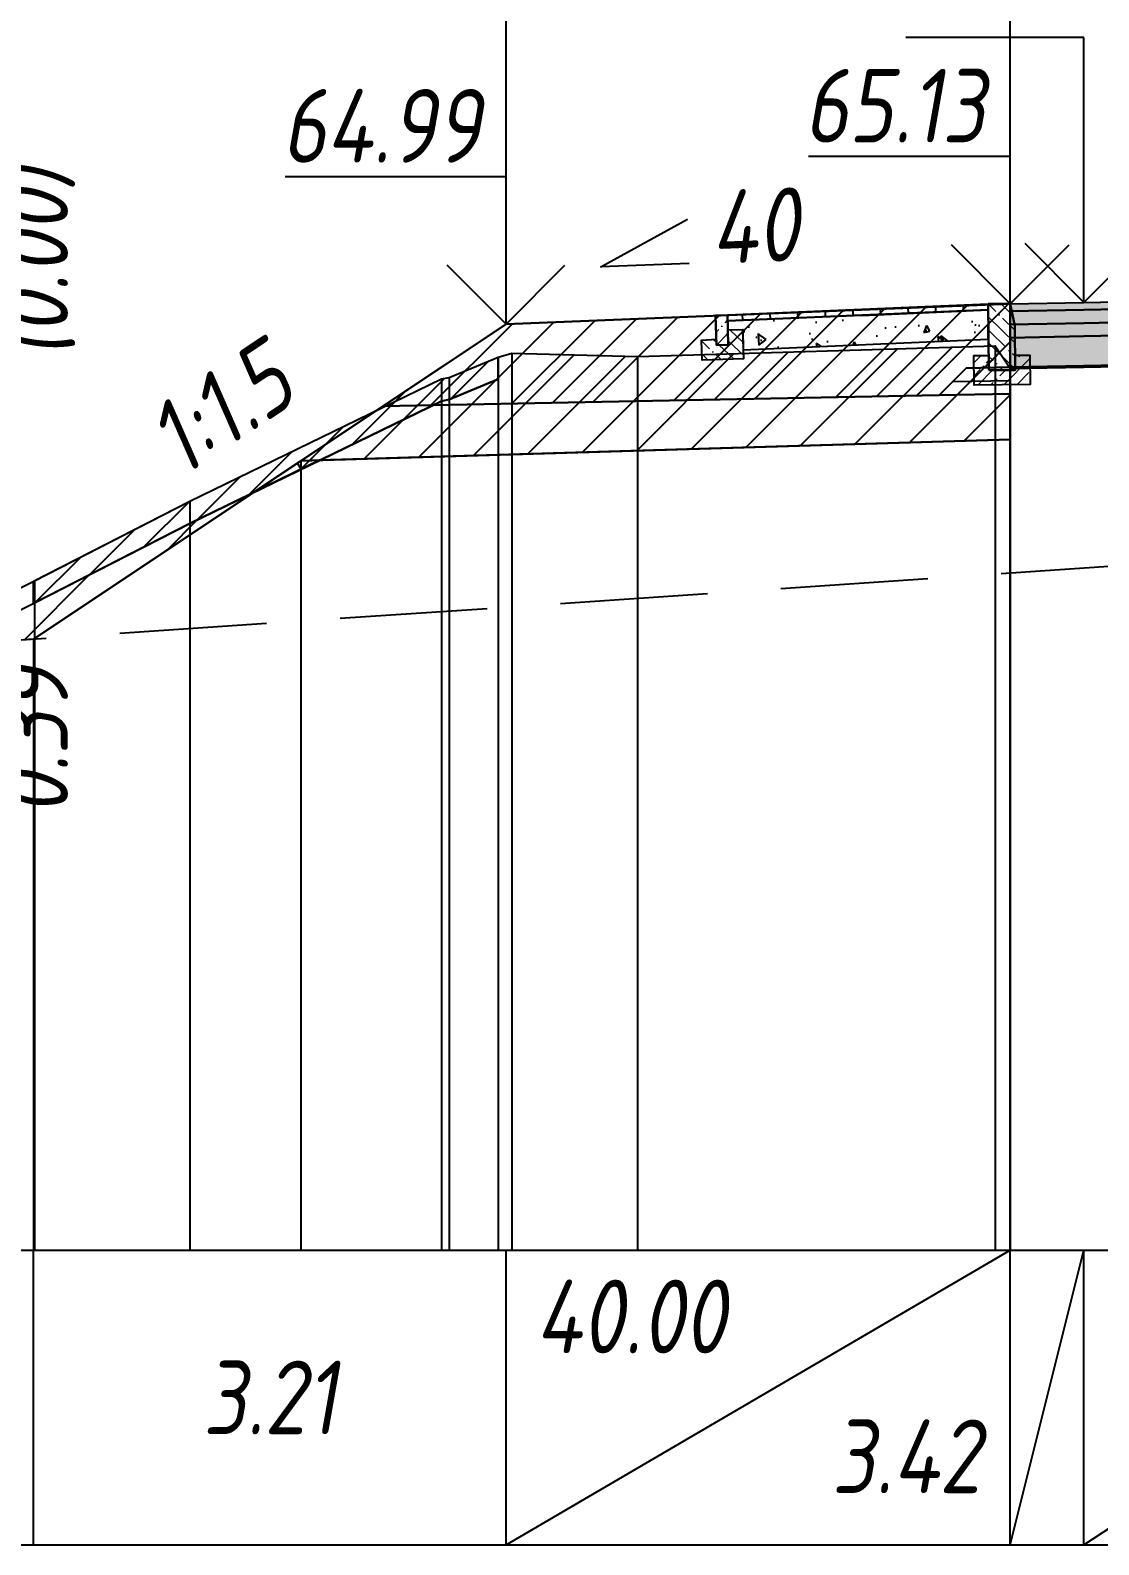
# Model space of a CAD drawing. Extents: x -717 to 1451, y -133302 to 233.
# Drawn here: x -366.2 to -330, y -125823.3 to -125771.9 of the extents above; entities that cross this region are included whole.
import ezdxf
from ezdxf.enums import TextEntityAlignment as Align

# ---------------------------------------------------------------- set-up
doc = ezdxf.new("R2010")
doc.units = 0
doc.linetypes.add('штриховая', pattern=[0.75, 0.5, -0.25])
for name, color, linetype in [('Интерполированный поперечник', 2, 'Continuous'), ('КОД_399', 252, 'Continuous'), ('Код_514', 1, 'Continuous'), ('Контур_0', 7, 'Continuous'), ('Контур_2521', 7, 'Continuous'), ('Контур_2564', 7, 'Continuous'), ('Контур_2660', 7, 'Continuous'), ('Контур_2665', 7, 'Continuous'), ('Контур_400', 7, 'Continuous'), ('Контур_508', 7, 'Continuous'), ('Контур_512', 7, 'Continuous'), ('Контур_513', 7, 'Continuous'), ('Контур_818', 7, 'Continuous'), ('Красный поперечник', 1, 'Continuous'), ('Объём_2501', 7, 'Continuous'), ('Объём_2564', 7, 'Continuous'), ('Объём_2650', 7, 'Continuous'), ('Объём_2660', 7, 'Continuous'), ('Объём_2661', 7, 'Continuous'), ('Объём_2665', 7, 'Continuous'), ('Объём_2666', 7, 'Continuous'), ('Объём_2667', 7, 'Continuous'), ('Объём_2668', 7, 'Continuous'), ('Объём_2669', 7, 'Continuous'), ('Объём_2675', 7, 'Continuous'), ('Откосы', 7, 'Continuous'), ('Отметки покрытия', 7, 'Continuous'), ('Рабочие отметки', 7, 'Continuous'), ('Рабочие отметки доп.', 7, 'Continuous'), ('Слои выравнивания', 7, 'Continuous'), ('Таблица', 7, 'Continuous'), ('Уклоны проезжей части', 7, 'Continuous'), ('Черный поперечник', 3, 'Continuous')]:
    doc.layers.add(name, color=color, linetype=linetype)
for name, color, linetype, true_color in [('Контур_2540', 2, 'Continuous', 0xffff00), ('Контур_2560', 2, 'Continuous', 0xffff00), ('Контур_2561', 7, 'Continuous', 0xff8040), ('Контур_2562', 3, 'Continuous', 0x00ff00), ('Контур_2563', 7, 'Continuous', 0xff8000), ('Контур_2570', 7, 'Continuous', 0x80ff00), ('Контур_2725', 7, 'Continuous', 0x323232), ('Контур_2736', 4, 'Continuous', 0x00ffff), ('Контур_2737', 4, 'Continuous', 0x00ffff), ('Контур_2738', 4, 'Continuous', 0x00ffff), ('Контур_2739', 4, 'Continuous', 0x00ffff), ('Контур_2741', 4, 'Continuous', 0x00ffff), ('Контур_2742', 4, 'Continuous', 0x00ffff), ('Контур_2743', 4, 'Continuous', 0x00ffff), ('Контур_2744', 7, 'Continuous', 0xa4ffff), ('Контур_2745', 7, 'Continuous', 0xa4ffff), ('Контур_2747', 4, 'Continuous', 0x00ffff), ('Контур_2748', 4, 'Continuous', 0x00ffff), ('Контур_2749', 4, 'Continuous', 0x00ffff), ('Контур_2750', 4, 'Continuous', 0x00ffff), ('Контур_2751', 4, 'Continuous', 0x00ffff), ('Контур_2752', 4, 'Continuous', 0x00ffff), ('Контур_2760', 7, 'Continuous', 0x323232), ('Контур_2761', 7, 'Continuous', 0x323232), ('Контур_2762', 7, 'Continuous', 0x323232), ('Контур_2763', 7, 'Continuous', 0x323232), ('Контур_2764', 7, 'Continuous', 0x323232), ('Контур_402', 7, 'Continuous', 0xff6464), ('Контур_703', 4, 'Continuous', 0x00ffff), ('Контур_705', 4, 'Continuous', 0x00ffff), ('Контур_707', 4, 'Continuous', 0x00ffff), ('Контур_720', 131, 'Continuous', 0xaaffff), ('Объём_2520', 7, 'Continuous', 0x80ffff), ('Объём_2540', 2, 'Continuous', 0xffff00), ('Объём_2560', 2, 'Continuous', 0xffff00), ('Объём_2561', 7, 'Continuous', 0xff8040), ('Объём_2562', 3, 'Continuous', 0x00ff00), ('Объём_2563', 7, 'Continuous', 0xff8000), ('Объём_2570', 7, 'Continuous', 0x80ff00), ('Объём_2600', 7, 'Continuous', 0x808000), ('Объём_2746', 2, 'Continuous', 0xffff00)]:
    doc.layers.add(name, color=color, linetype=linetype, true_color=true_color)
doc.styles.get("Standard").update_dxf_attribs({"font": 'txt', "height": 2.5})
doc.styles.add('М', font='romand.shx', dxfattribs={"width": 0.8, "oblique": 10, "height": 2.5})
doc.dimstyles.new('ISO-25', dxfattribs={"dimtxt": 2.5, "dimasz": 2.5, "dimexe": 1.25, "dimexo": 0.625, "dimtad": 1, "dimtxsty": 'Standard', "dimcen": 2.5, "dimadec": 0, "dimazin": 0, "dimtfac": 1, "dimtmove": 0, "dimatfit": 3, "dimfxl": 1, "dimarcsym": 0})
pattern_1 = [(45, (-471.1216, 16.69), (-0.898025612, 0.898025612), [])]

# ---------------------------------------------------------------- blocks, each defined once
blk = doc.blocks.new('_Oblique')
at = {"color": 0, "linetype": 'ByBlock', "lineweight": -2}
blk.add_line((-0.5, -0.5), (0.5, 0.5), dxfattribs=at)
blk = doc.blocks.new('*D2657')
at = {"color": 0, "lineweight": -2, "transparency": 16777216}
for p, q in [((-350.075, -125781.295), (-350.075, -125755.866)), ((-332.956, -125780.611), (-332.956, -125755.866)), ((-350.075, -125757.116), (-332.956, -125757.116))]:
    blk.add_line(p, q, dxfattribs=at)
at = {"layer": 'Defpoints', "color": 0, "transparency": 16777216}
for p in [(-332.956, -125757.116), (-332.956, -125781.236), (-350.075, -125781.92)]:
    blk.add_point(p, dxfattribs=at)
at = {"color": 0, "lineweight": -2, "transparency": 16777216, "rotation": 180}
blk.add_blockref('_Oblique', (-350.075, -125757.116), dxfattribs=at)
at = {"color": 0, "lineweight": -2, "transparency": 16777216}
blk.add_blockref('_Oblique', (-332.956, -125757.116), dxfattribs=at)
at = {"color": 0, "transparency": 16777216, "insert": (-341.515, -125755.003), "char_height": 2.5, "width": 10, "attachment_point": 5, "style": 'М'}
blk.add_mtext('3,42', dxfattribs=at)
blk = doc.blocks.new('*D2659')
at = {"color": 0, "lineweight": -2, "transparency": 16777216}
for p, q in [((-332.956, -125780.611), (-332.956, -125755.866)), ((-315.241, -125780.256), (-315.241, -125755.866)), ((-332.956, -125757.116), (-315.241, -125757.116))]:
    blk.add_line(p, q, dxfattribs=at)
at = {"layer": 'Defpoints', "color": 0, "transparency": 16777216}
for p in [(-315.241, -125757.116), (-332.956, -125781.236), (-315.241, -125780.881)]:
    blk.add_point(p, dxfattribs=at)
at = {"color": 0, "lineweight": -2, "transparency": 16777216, "rotation": 180}
blk.add_blockref('_Oblique', (-332.956, -125757.116), dxfattribs=at)
at = {"color": 0, "lineweight": -2, "transparency": 16777216}
blk.add_blockref('_Oblique', (-315.241, -125757.116), dxfattribs=at)
at = {"color": 0, "transparency": 16777216, "insert": (-324.099, -125755.003), "char_height": 2.5, "width": 10, "attachment_point": 5, "style": 'М'}
blk.add_mtext('3,54', dxfattribs=at)
blk = doc.blocks.new('*D2662')
at = {"color": 0, "lineweight": -2, "transparency": 16777216}
for p, q in [((-350.075, -125781.295), (-350.075, -125751.866)), ((-315.241, -125780.256), (-315.241, -125751.866)), ((-350.075, -125753.116), (-315.241, -125753.116))]:
    blk.add_line(p, q, dxfattribs=at)
at = {"layer": 'Defpoints', "color": 0, "transparency": 16777216}
for p in [(-315.241, -125753.116), (-315.241, -125780.881), (-350.075, -125781.92)]:
    blk.add_point(p, dxfattribs=at)
at = {"color": 0, "lineweight": -2, "transparency": 16777216, "rotation": 180}
blk.add_blockref('_Oblique', (-350.075, -125753.116), dxfattribs=at)
at = {"color": 0, "lineweight": -2, "transparency": 16777216}
blk.add_blockref('_Oblique', (-315.241, -125753.116), dxfattribs=at)
at = {"color": 0, "transparency": 16777216, "insert": (-323.114, -125751.003), "char_height": 2.5, "width": 10, "attachment_point": 5, "style": 'М'}
blk.add_mtext('6,97', dxfattribs=at)
blk = doc.blocks.new('*D2663')
at = {"color": 0, "lineweight": -2, "transparency": 16777216}
for p, q in [((-350.075, -125781.295), (-350.075, -125743.866)), ((-211.741, -125780.936), (-211.741, -125743.866)), ((-350.075, -125745.116), (-211.741, -125745.116))]:
    blk.add_line(p, q, dxfattribs=at)
at = {"layer": 'Defpoints', "color": 0, "transparency": 16777216}
for p in [(-211.741, -125745.116), (-211.741, -125781.561), (-350.075, -125781.92)]:
    blk.add_point(p, dxfattribs=at)
at = {"color": 0, "lineweight": -2, "transparency": 16777216, "rotation": 180}
blk.add_blockref('_Oblique', (-350.075, -125745.116), dxfattribs=at)
at = {"color": 0, "lineweight": -2, "transparency": 16777216}
blk.add_blockref('_Oblique', (-211.741, -125745.116), dxfattribs=at)
at = {"color": 0, "transparency": 16777216, "insert": (-280.908, -125743.003), "char_height": 2.5, "width": 12.5, "attachment_point": 5, "style": 'М'}
blk.add_mtext('27,67', dxfattribs=at)
blk = doc.blocks.new('Тротуар1')
at = {"linetype": 'Continuous', "lineweight": 13}
h = blk.add_hatch(dxfattribs=at)
h.set_pattern_fill('ANSI35', scale=5)
h.set_pattern_definition([(45, (-1541.6927, -4800.4416), (-0.88388348, 0.88388348), []), (45, (-1540.8088, -4800.4416), (-0.88388348, 0.88388348), [1.5625, -0.3125, 0, -0.3125])])
h.paths.add_polyline_path([(-17.72, -0.24), (-18.52, -0.24), (-18.52, -2.24), (-17.72, -2.24)])
at = {"linetype": 'Continuous'}
h = blk.add_hatch(dxfattribs=at)
h.set_pattern_fill('ANSI31', color=256, scale=15, angle=45, style=0)
h.set_pattern_definition([(90, (-1932.1888, -4954.235), (-1.875, 3e-16), [])])
h.paths.add_polyline_path([(0, 0), (-17.72, -0.24), (-17.71, -0.63), (-11.04, -0.58), (0, -0.4)])
at = {"linetype": 'Continuous', "lineweight": 13}
h = blk.add_hatch(dxfattribs=at)
h.set_pattern_fill('ANSI35', scale=5, angle=90)
h.set_pattern_definition([(135, (-1541.6927, -4801.9416), (-0.88388348, -0.88388348), []), (135, (-1541.6927, -4801.0577), (-0.88388348, -0.88388348), [1.5625, -0.3125, 0, -0.3125])])
h.paths.add_polyline_path([(-16.72, -1.24), (-17.72, -1.24), (-17.72, -2.24), (-18.52, -2.24), (-18.52, -1.85), (-19.52, -1.89), (-19.52, -3.24), (-16.72, -3.24)])
at = {"layer": 'КОД_399'}
h = blk.add_hatch(dxfattribs=at)
h.set_pattern_fill('AR-CONC', scale=0.7, angle=45, style=0)
h.set_pattern_definition([(95, (-1932.189, -4954.235), (3.860864, 3.2396496), [0.525, -5.775]), (40, (-1932.189, -4954.235), (-4.409945, 3.036377), [0.42, -4.62]), (145.45144, (-1931.867, -4953.965), (-0.549081, 6.2760265), [0.4461813, -4.907995]), (91.1842, (-1933.179, -4953.245), (6.101854, 4.4632964), [0.7875, -8.6625]), (141.63564, (-1932.67, -4952.873), (-0.1953, 9.447982), [0.669272, -7.361996]), (36.18416, (-1933.179, -4953.245), (-0.1953, 9.447982), [0.63, -6.93]), (66, (-1932.4363, -4952.9975), (4.947401, 0.9616773), [0.525, -5.775]), (11, (-1932.4363, -4952.9975), (-2.38496, 4.793659), [0.42, -4.62]), (116.45144, (-1932.024, -4952.9174), (2.562441, 5.7553363), [0.4461813, -4.907995]), (82.5, (-1932.1888, -4954.235), (-1.5875523, 1.7079287), [0, -4.564, 0, -4.69, 0, -4.6375]), (52.5, (-1932.1888, -4954.235), (-0.6501106, 3.2543661), [0, -2.674, 0, -4.459, 0, -1.7675]), (12.5, (-1933.2926, -4955.3388), (2.7539272, 2.5306453), [0, -1.75, 0, -5.46, 0, -7.245]), (2.5, (-1933.7876, -4955.8337), (2.3911299, 3.3821186), [0, -2.275, 0, -3.626, 0, -5.145])])
h.paths.add_polyline_path([(0, -0.4), (-17.71, -0.63), (-17.72, -1.24), (-16.71, -1.24), (-16.72, -2.62), (-0.07, -2.41)])
at = {"color": 7, "lineweight": 30}
for points in [[(-18.52, -0.24), (-18.52, -2.24), (-17.72, -2.24), (-17.72, -0.24), (-18.52, -0.24)], [(-8.6, -0.53), (0, -0.4)]]:
    blk.add_lwpolyline(points, dxfattribs=at)
for points in [[(0, 0), (-17.72, -0.24), (-17.72, -0.63), (0, -0.4)], [(0, -0.4), (-17.71, -0.63), (-17.72, -1.24), (-16.71, -1.24), (-16.72, -2.62), (-0.07, -2.39)]]:
    blk.add_lwpolyline(points, close=True)
at = {"linetype": 'Continuous'}
blk.add_lwpolyline([(-17.72, -1.24), (-16.72, -1.24), (-16.72, -3.24), (-19.52, -3.24), (-19.52, -1.89), (-18.52, -1.85)], dxfattribs=at)
blk = doc.blocks.new('БР100.30.18')
at = {"linetype": 'Continuous', "lineweight": 13}
h = blk.add_hatch(dxfattribs=at)
h.set_pattern_fill('ANSI35', scale=5)
h.set_pattern_definition([(45, (-1504.996, -4799.2297), (-0.88388348, 0.88388348), []), (45, (-1504.1121, -4799.2297), (-0.88388348, 0.88388348), [1.5625, -0.3125, 0, -0.3125])])
h.paths.add_polyline_path([(0.3, 3.47), (1.8, 3.47), (1.8, -1.03), (0, -1.03), (0, 1.97)])
h = blk.add_hatch(dxfattribs=at)
h.set_pattern_fill('ANSI35', scale=5, angle=90)
h.set_pattern_definition([(135, (-1504.996, -4800.7297), (-0.88388348, -0.88388348), []), (135, (-1504.996, -4799.8458), (-0.88388348, -0.88388348), [1.5625, -0.3125, 0, -0.3125])])
h.paths.add_polyline_path([(-1, -0.03), (0, -0.03), (0, -1.03), (1.8, -1.03), (1.8, -0.03), (2.8, -0.03), (2.8, -2.03), (-1, -2.03)])
at = {"color": 7, "lineweight": 30}
blk.add_lwpolyline([(1.8, -1.03), (0, -1.03), (0, 1.97), (0.3, 3.47), (1.8, 3.47)], close=True, dxfattribs=at)
at = {"linetype": 'Continuous'}
blk.add_lwpolyline([(0, -0.03), (-1, -0.03), (-1, -2.03), (2.8, -2.03), (2.8, -0.03), (1.8, -0.03)], dxfattribs=at)

msp = doc.modelspace()

# ---------------------------------------------------------------- hatches: boundary and pattern name
at = {"layer": 'Объём_2563'}
h = msp.add_hatch(dxfattribs=at)
h.set_pattern_fill('ANSI31', color=256, scale=0.3)
h.set_pattern_definition([(45, (-471.1216, 16.6899), (-0.673519209, 0.673519209), [])])
h.paths.add_polyline_path([(-350.075, -125781.858), (-332.956, -125781.173), (-332.956, -125783.323), (-334.456, -125783.353), (-335.374, -125784.271), (-354.262, -125784.649)])
at = {"layer": 'Объём_2570'}
h = msp.add_hatch(dxfattribs=at)
h.set_pattern_fill('ANSI31', color=256, scale=0.2)
h.set_pattern_definition([(45, (-471.1216, 16.68994), (-0.449012806, 0.449012806), [])])
h.paths.add_polyline_path([(-350.343, -125783.729), (-352.01, -125784.419), (-352.266, -125784.472), (-360.811, -125788.627), (-366.122, -125791.344), (-366.122, -125790.594), (-360.811, -125787.877), (-352.266, -125783.722), (-352.01, -125783.669), (-350.343, -125782.979)])
at = {"layer": 'Объём_2600'}
h = msp.add_hatch(dxfattribs=at)
h.set_pattern_fill('ANSI31', color=6, scale=0.4)
h.set_pattern_definition(pattern_1)
h.paths.add_polyline_path([(-349.88, -125782.848), (-345.611, -125782.96), (-333.472, -125782.595), (-332.972, -125783.345), (-332.956, -125783.345), (-332.956, -125785.783), (-356.407, -125786.486), (-352.266, -125784.472), (-352.01, -125784.419), (-350.343, -125783.729), (-350.343, -125782.979)])
h = msp.add_hatch(dxfattribs=at)
h.set_pattern_fill('HONEY', color=5, scale=0.3)
h.set_pattern_definition([(0, (-471.1216, 16.6899), (1.42875, 0.8248891935), [0.9525, -1.905]), (120, (-471.1216, 16.6899), (-1.428749997, 0.824889199), [0.9525, -1.905]), (60, (-471.1216, 16.6899), (3e-09, 1.6497783924), [-1.905, 0.9525])])
h.paths.add_polyline_path([(-358.662, -125787.583), (-357.046, -125786.505), (-356.407, -125786.486)])
h = msp.add_hatch(dxfattribs=at)
h.set_pattern_fill('ANSI31', color=6, scale=0.4)
h.set_pattern_definition(pattern_1)
h.paths.add_polyline_path([(-366.122, -125792.556), (-368.943, -125792.747), (-366.08, -125791.323), (-360.811, -125788.627), (-358.662, -125787.583)])
at = {"layer": 'Слои выравнивания'}
for color, points in [(2, [(-332.956, -125781.173), (-330.456, -125781.123), (-324.163, -125780.997), (-324.163, -125781.247), (-330.456, -125781.373), (-332.956, -125781.423)]), (3, [(-332.956, -125781.423), (-330.456, -125781.373), (-324.163, -125781.247), (-324.163, -125781.697), (-330.456, -125781.823), (-332.956, -125781.873)]), (4, [(-332.956, -125781.873), (-330.456, -125781.823), (-324.163, -125781.697), (-324.163, -125782.147), (-330.456, -125782.273), (-332.956, -125782.323)]), (5, [(-332.956, -125782.323), (-330.456, -125782.273), (-324.163, -125782.147), (-324.163, -125783.147), (-330.456, -125783.273), (-332.956, -125783.323)]), (7, [(-332.956, -125783.323), (-330.456, -125783.273), (-324.163, -125783.147), (-324.163, -125783.197), (-330.456, -125783.323), (-332.956, -125783.373)])]:
    msp.add_hatch(color=color, dxfattribs=at).paths.add_polyline_path(points)

# ---------------------------------------------------------------- linework, layer by layer
at = {"layer": 'Интерполированный поперечник', "linetype": 'штриховая', "ltscale": 10, "flags": 128}
msp.add_lwpolyline([(-370.675, -125792.864), (-222.098, -125782.802)], dxfattribs=at)
at = {"layer": 'Код_514'}
for p, q in [((-366.122, -125823.31), (-366.122, -125813.31)), ((-350.075, -125823.31), (-350.075, -125813.31)), ((-350.075, -125823.31), (-332.956, -125813.31)), ((-332.956, -125823.31), (-332.956, -125813.31)), ((-332.956, -125823.31), (-330.456, -125813.31)), ((-330.456, -125823.31), (-330.456, -125813.31)), ((-330.456, -125823.31), (-315.241, -125813.31))]:
    msp.add_line(p, q, dxfattribs=at)
at = {"layer": 'Контур_0', "flags": 128}
for points in [[(-350.075, -125781.858), (-366.122, -125792.556), (-366.122, -125792.556), (-366.122, -125792.556), (-366.122, -125792.556), (-366.122, -125792.556), (-366.122, -125792.556), (-366.122, -125792.556), (-366.122, -125792.556), (-366.122, -125792.556), (-366.122, -125792.556), (-366.122, -125792.556), (-366.122, -125792.556), (-366.122, -125792.556), (-366.122, -125792.556), (-366.122, -125792.556)], [(-350.075, -125781.858), (-366.122, -125792.556), (-366.122, -125792.556), (-366.122, -125792.556), (-366.122, -125792.556), (-366.122, -125792.556), (-366.122, -125792.556), (-366.122, -125792.556), (-366.122, -125792.556), (-366.122, -125792.556), (-366.122, -125792.556), (-366.122, -125792.556), (-366.122, -125792.556), (-366.122, -125792.556), (-366.122, -125792.556), (-366.122, -125792.556), (-366.122, -125792.556), (-366.122, -125792.556), (-366.122, -125792.556), (-366.122, -125792.556), (-366.122, -125792.556), (-366.122, -125792.556), (-366.122, -125792.556), (-366.122, -125792.556), (-366.122, -125792.556), (-366.122, -125792.556), (-366.122, -125792.556), (-366.122, -125792.556), (-366.122, -125792.556), (-366.122, -125792.556)], [(-354.262, -125784.649), (-335.374, -125784.271), (-334.456, -125783.353), (-332.956, -125783.323)], [(-334.456, -125783.353), (-332.956, -125783.323), (-332.956, -125784.223), (-335.374, -125784.271), (-334.456, -125783.353), (-334.456, -125783.353)]]:
    msp.add_lwpolyline(points, dxfattribs=at)
at = {"layer": 'Контур_2521', "color": 250, "flags": 128}
msp.add_lwpolyline([(-334.915, -125783.812), (-332.956, -125783.773)], dxfattribs=at)
at = {"layer": 'Контур_2540', "flags": 128}
msp.add_lwpolyline([(-335.374, -125784.271), (-332.956, -125784.223), (-332.956, -125785.783), (-357.046, -125786.505), (-354.262, -125784.649), (-335.374, -125784.271), (-335.374, -125784.271)], dxfattribs=at)
at = {"layer": 'Контур_2560', "flags": 128}
msp.add_lwpolyline([(-350.075, -125781.858), (-350.075, -125781.858), (-350.075, -125781.858), (-332.956, -125781.173)], dxfattribs=at)
at = {"layer": 'Контур_2561', "flags": 128}
msp.add_lwpolyline([(-332.956, -125781.173), (-332.956, -125781.173), (-350.075, -125781.858), (-350.075, -125781.858), (-332.956, -125781.173)], dxfattribs=at)
at = {"layer": 'Контур_2562', "flags": 128}
msp.add_lwpolyline([(-350.075, -125781.858), (-350.075, -125781.858), (-350.075, -125781.858), (-350.075, -125781.858), (-350.075, -125781.858)], dxfattribs=at)
at = {"layer": 'Контур_2563', "flags": 128}
msp.add_lwpolyline([(-350.075, -125781.858), (-332.956, -125781.173), (-332.956, -125783.323), (-334.456, -125783.353), (-335.374, -125784.271), (-354.262, -125784.649), (-350.075, -125781.858), (-350.075, -125781.858)], dxfattribs=at)
at = {"layer": 'Контур_2564', "flags": 128}
msp.add_lwpolyline([(-350.075, -125781.858), (-332.956, -125781.173)], dxfattribs=at)
at = {"layer": 'Контур_2570', "flags": 128}
msp.add_lwpolyline([(-391.122, -125794.06), (-372.892, -125793.778), (-370.64, -125793.59), (-370.64, -125793.59), (-366.08, -125791.323), (-360.811, -125788.627), (-352.266, -125784.472), (-352.01, -125784.419), (-350.343, -125783.729), (-350.343, -125782.979), (-349.88, -125782.848), (-345.611, -125782.96), (-333.472, -125782.595), (-332.972, -125783.345), (-321.817, -125783.158), (-296.279, -125782.554), (-276.991, -125781.954), (-262.165, -125781.493), (-249.623, -125781.227)], dxfattribs=at)
at = {"layer": 'Контур_2660', "flags": 128}
msp.add_lwpolyline([(-357.046, -125786.505), (-332.956, -125785.783)], dxfattribs=at)
at = {"layer": 'Контур_2665', "flags": 128}
msp.add_lwpolyline([(-350.075, -125781.858), (-350.075, -125781.858)], dxfattribs=at)
at = {"layer": 'Контур_2725', "flags": 128}
msp.add_lwpolyline([(-332.956, -125783.373), (-330.456, -125783.323), (-324.163, -125783.197), (-321.817, -125783.158), (-319.761, -125783.109), (-315.241, -125783.019), (-305.974, -125782.833), (-305.974, -125782.783), (-297.741, -125782.619), (-296.279, -125782.589), (-276.991, -125782.204), (-262.306, -125782.497), (-262.165, -125782.5), (-256.241, -125782.619), (-251.411, -125782.715), (-250.197, -125782.74)], dxfattribs=at)
at = {"layer": 'Контур_2736', "flags": 128}
msp.add_lwpolyline([(-350.075, -125781.858), (-366.122, -125792.556)], dxfattribs=at)
at = {"layer": 'Контур_2737', "flags": 128}
msp.add_lwpolyline([(-366.122, -125792.556), (-366.122, -125792.556)], dxfattribs=at)
at = {"layer": 'Контур_2738', "flags": 128}
msp.add_lwpolyline([(-366.122, -125792.556), (-366.122, -125792.556)], dxfattribs=at)
at = {"layer": 'Контур_2739', "flags": 128}
msp.add_lwpolyline([(-366.122, -125792.556), (-366.122, -125792.556)], dxfattribs=at)
at = {"layer": 'Контур_2741', "flags": 128}
msp.add_lwpolyline([(-366.122, -125792.556), (-366.122, -125792.556)], dxfattribs=at)
at = {"layer": 'Контур_2742', "flags": 128}
msp.add_lwpolyline([(-366.122, -125792.556), (-366.122, -125792.556)], dxfattribs=at)
at = {"layer": 'Контур_2743', "flags": 128}
msp.add_lwpolyline([(-366.122, -125792.556), (-366.122, -125792.556)], dxfattribs=at)
at = {"layer": 'Контур_2744', "flags": 128}
msp.add_lwpolyline([(-366.122, -125792.556), (-366.122, -125792.556)], dxfattribs=at)
msp.add_lwpolyline([(-366.122, -125792.556), (-366.122, -125792.556)], dxfattribs=at)
msp.add_lwpolyline([(-366.122, -125792.556), (-366.122, -125792.556)], dxfattribs=at)
msp.add_lwpolyline([(-366.122, -125792.556), (-366.122, -125792.556)], dxfattribs=at)
msp.add_lwpolyline([(-366.122, -125792.556), (-366.122, -125792.556)], dxfattribs=at)
msp.add_lwpolyline([(-366.122, -125792.556), (-366.122, -125792.556)], dxfattribs=at)
at = {"layer": 'Контур_2745', "flags": 128}
msp.add_lwpolyline([(-366.122, -125792.556), (-366.122, -125792.556)], dxfattribs=at)
msp.add_lwpolyline([(-366.122, -125792.556), (-366.122, -125792.556)], dxfattribs=at)
msp.add_lwpolyline([(-366.122, -125792.556), (-366.122, -125792.556)], dxfattribs=at)
msp.add_lwpolyline([(-366.122, -125792.556), (-366.122, -125792.556)], dxfattribs=at)
msp.add_lwpolyline([(-366.122, -125792.556), (-366.122, -125792.556)], dxfattribs=at)
msp.add_lwpolyline([(-366.122, -125792.556), (-366.122, -125792.556)], dxfattribs=at)
at = {"layer": 'Контур_2747', "flags": 128}
msp.add_lwpolyline([(-366.122, -125792.556), (-366.122, -125792.556)], dxfattribs=at)
at = {"layer": 'Контур_2748', "flags": 128}
msp.add_lwpolyline([(-366.122, -125792.556), (-366.122, -125792.556)], dxfattribs=at)
at = {"layer": 'Контур_2749', "flags": 128}
msp.add_lwpolyline([(-366.122, -125792.556), (-366.122, -125792.556)], dxfattribs=at)
at = {"layer": 'Контур_2750', "flags": 128}
msp.add_lwpolyline([(-366.122, -125792.556), (-366.122, -125792.556)], dxfattribs=at)
at = {"layer": 'Контур_2751', "flags": 128}
msp.add_lwpolyline([(-366.122, -125792.556), (-366.122, -125792.556)], dxfattribs=at)
at = {"layer": 'Контур_2752', "flags": 128}
msp.add_lwpolyline([(-366.122, -125792.556), (-366.122, -125792.556)], dxfattribs=at)
at = {"layer": 'Контур_2760', "flags": 128}
msp.add_lwpolyline([(-332.956, -125781.173), (-330.456, -125781.123), (-324.163, -125780.997), (-321.817, -125780.95), (-319.761, -125780.909), (-315.241, -125780.819), (-305.974, -125780.633), (-297.741, -125780.469), (-296.279, -125780.439), (-276.991, -125780.054), (-262.306, -125780.347), (-262.165, -125780.35), (-256.241, -125780.469), (-251.411, -125780.565), (-250.197, -125780.59)], dxfattribs=at)
at = {"layer": 'Контур_2761', "flags": 128}
msp.add_lwpolyline([(-332.956, -125781.423), (-330.456, -125781.373), (-324.163, -125781.247), (-321.817, -125781.2), (-319.761, -125781.159), (-315.241, -125781.069), (-305.974, -125780.883), (-297.741, -125780.719), (-296.279, -125780.689), (-276.991, -125780.304), (-262.306, -125780.597), (-262.165, -125780.6), (-256.241, -125780.719), (-251.411, -125780.815), (-250.197, -125780.84)], dxfattribs=at)
at = {"layer": 'Контур_2762', "flags": 128}
msp.add_lwpolyline([(-332.956, -125781.873), (-330.456, -125781.823), (-324.163, -125781.697), (-321.817, -125781.65), (-319.761, -125781.609), (-315.241, -125781.519), (-305.974, -125781.333), (-297.741, -125781.169), (-296.279, -125781.139), (-276.991, -125780.754), (-262.306, -125781.047), (-262.165, -125781.05), (-256.241, -125781.169), (-251.411, -125781.265), (-250.197, -125781.29)], dxfattribs=at)
at = {"layer": 'Контур_2763', "flags": 128}
msp.add_lwpolyline([(-332.956, -125782.323), (-330.456, -125782.273), (-324.163, -125782.147), (-321.817, -125782.1), (-319.761, -125782.059), (-315.241, -125781.969), (-305.974, -125781.783), (-297.741, -125781.619), (-296.279, -125781.589), (-276.991, -125781.204), (-262.306, -125781.497), (-262.165, -125781.5), (-256.241, -125781.619), (-251.411, -125781.715), (-250.197, -125781.74)], dxfattribs=at)
at = {"layer": 'Контур_2764', "flags": 128}
msp.add_lwpolyline([(-332.956, -125783.323), (-330.456, -125783.273), (-324.163, -125783.147), (-321.817, -125783.1), (-319.761, -125783.059), (-315.241, -125782.969), (-305.974, -125782.783)], dxfattribs=at)
at = {"layer": 'Контур_400', "flags": 128}
msp.add_lwpolyline([(-332.956, -125781.173), (-330.456, -125781.123), (-330.456, -125781.123), (-315.241, -125780.819), (-315.241, -125780.819), (-315.241, -125780.819), (-315.241, -125780.819), (-297.741, -125780.469), (-276.991, -125780.054)], dxfattribs=at)
at = {"layer": 'Контур_402', "flags": 128}
msp.add_lwpolyline([(-357.046, -125786.505), (-332.956, -125785.783), (-332.956, -125783.373), (-324.163, -125783.197), (-321.817, -125783.158), (-319.761, -125783.109), (-305.974, -125782.833), (-305.974, -125782.783), (-276.991, -125782.204), (-250.197, -125782.74), (-250.197, -125780.59), (-249.623, -125780.601), (-249.623, -125784.925), (-204.575, -125786.276)], dxfattribs=at)
at = {"layer": 'Контур_508', "flags": 128}
msp.add_lwpolyline([(-366.122, -125792.556), (-357.046, -125786.505), (-332.956, -125785.783), (-332.956, -125783.373), (-324.163, -125783.197), (-321.817, -125783.158), (-319.761, -125783.109), (-305.974, -125782.833), (-305.974, -125782.783), (-276.991, -125782.204), (-250.197, -125782.74), (-250.197, -125780.59), (-249.623, -125780.601), (-249.623, -125784.925), (-204.575, -125786.276), (-204.575, -125783.303), (-202.891, -125782.181)], dxfattribs=at)
at = {"layer": 'Контур_512', "flags": 128}
msp.add_lwpolyline([(-366.122, -125792.556), (-357.046, -125786.505), (-332.956, -125785.783)], dxfattribs=at)
at = {"layer": 'Контур_513', "flags": 128}
msp.add_lwpolyline([(-366.122, -125792.556), (-357.046, -125786.505), (-332.956, -125785.783), (-332.956, -125783.373), (-324.163, -125783.197), (-321.817, -125783.158), (-319.761, -125783.109), (-305.974, -125782.833), (-305.974, -125782.783), (-276.991, -125782.204), (-250.197, -125782.74), (-250.197, -125780.59), (-249.623, -125780.601), (-249.623, -125784.925), (-204.575, -125786.276), (-204.575, -125783.303), (-202.891, -125782.181)], dxfattribs=at)
at = {"layer": 'Контур_703', "flags": 128}
for points in [[(-350.075, -125781.858), (-366.122, -125792.556)], [(-366.122, -125792.556), (-366.122, -125792.556)]]:
    msp.add_lwpolyline(points, dxfattribs=at)
at = {"layer": 'Контур_705', "flags": 128}
msp.add_lwpolyline([(-366.122, -125792.556), (-366.122, -125792.556)], dxfattribs=at)
at = {"layer": 'Контур_707', "flags": 128}
msp.add_lwpolyline([(-366.122, -125792.556), (-366.122, -125792.556)], dxfattribs=at)
at = {"layer": 'Контур_720', "flags": 128}
msp.add_lwpolyline([(-366.122, -125792.556), (-366.122, -125792.556)], dxfattribs=at)
at = {"layer": 'Контур_818', "flags": 128}
msp.add_lwpolyline([(-366.122, -125791.344), (-366.08, -125791.323), (-360.811, -125788.627), (-352.266, -125784.472), (-352.01, -125784.419), (-350.343, -125783.729), (-350.343, -125782.979), (-349.88, -125782.848), (-345.611, -125782.96), (-333.472, -125782.595), (-332.972, -125783.345), (-321.817, -125783.158), (-296.279, -125782.554), (-276.991, -125781.954), (-262.165, -125781.493), (-249.623, -125781.227)], dxfattribs=at)
at = {"layer": 'Красный поперечник'}
for p, q in [((-350.075, -125781.858), (-332.956, -125781.173)), ((-332.956, -125781.173), (-330.456, -125781.123)), ((-330.456, -125781.123), (-315.241, -125780.819)), ((-366.122, -125792.556), (-350.075, -125781.858)), ((-332.956, -125785.783), (-332.956, -125813.31)), ((-357.046, -125786.505), (-357.046, -125813.31)), ((-366.122, -125792.556), (-366.122, -125813.31))]:
    msp.add_line(p, q, dxfattribs=at)
at = {"layer": 'Объём_2501', "flags": 128}
for points in [[(-332.956, -125781.173), (-330.456, -125781.123), (-330.456, -125781.123), (-315.241, -125780.819), (-315.241, -125780.819), (-315.241, -125780.819), (-315.241, -125780.819), (-297.741, -125780.469), (-276.991, -125780.054)], [(-332.956, -125781.173), (-330.456, -125781.123), (-330.456, -125781.123), (-315.241, -125780.819)]]:
    msp.add_lwpolyline(points, dxfattribs=at)
at = {"layer": 'Объём_2520', "color": 250, "flags": 128}
msp.add_lwpolyline([(-334.456, -125783.353), (-332.956, -125783.323), (-332.956, -125784.223), (-335.374, -125784.271), (-334.456, -125783.353), (-334.456, -125783.353)], dxfattribs=at)
msp.add_lwpolyline([(-334.456, -125783.353), (-332.956, -125783.323), (-332.956, -125784.223), (-335.374, -125784.271), (-334.456, -125783.353), (-334.456, -125783.353)], dxfattribs=at)
at = {"layer": 'Объём_2540', "flags": 128}
msp.add_lwpolyline([(-335.374, -125784.271), (-332.956, -125784.223), (-332.956, -125785.783), (-357.046, -125786.505), (-354.262, -125784.649), (-335.374, -125784.271), (-335.374, -125784.271)], dxfattribs=at)
msp.add_lwpolyline([(-335.374, -125784.271), (-332.956, -125784.223), (-332.956, -125785.783), (-357.046, -125786.505), (-354.262, -125784.649), (-335.374, -125784.271), (-335.374, -125784.271)], dxfattribs=at)
at = {"layer": 'Объём_2560', "flags": 128}
msp.add_lwpolyline([(-350.075, -125781.858), (-350.075, -125781.858), (-350.075, -125781.858), (-332.956, -125781.173)], dxfattribs=at)
msp.add_lwpolyline([(-350.075, -125781.858), (-350.075, -125781.858), (-350.075, -125781.858), (-332.956, -125781.173)], dxfattribs=at)
at = {"layer": 'Объём_2561', "flags": 128}
msp.add_lwpolyline([(-332.956, -125781.173), (-332.956, -125781.173), (-350.075, -125781.858), (-350.075, -125781.858), (-332.956, -125781.173)], dxfattribs=at)
msp.add_lwpolyline([(-332.956, -125781.173), (-332.956, -125781.173), (-350.075, -125781.858), (-350.075, -125781.858), (-332.956, -125781.173)], dxfattribs=at)
at = {"layer": 'Объём_2562', "flags": 128}
msp.add_lwpolyline([(-350.075, -125781.858), (-350.075, -125781.858), (-350.075, -125781.858), (-350.075, -125781.858), (-350.075, -125781.858)], dxfattribs=at)
msp.add_lwpolyline([(-350.075, -125781.858), (-350.075, -125781.858), (-350.075, -125781.858), (-350.075, -125781.858), (-350.075, -125781.858)], dxfattribs=at)
at = {"layer": 'Объём_2563', "color": 250, "flags": 128}
msp.add_lwpolyline([(-350.075, -125781.858), (-332.956, -125781.173), (-332.956, -125783.323), (-334.456, -125783.353), (-335.374, -125784.271), (-354.262, -125784.649), (-350.075, -125781.858), (-350.075, -125781.858)], dxfattribs=at)
msp.add_lwpolyline([(-350.075, -125781.858), (-332.956, -125781.173), (-332.956, -125783.323), (-334.456, -125783.353), (-335.374, -125784.271), (-354.262, -125784.649), (-350.075, -125781.858), (-350.075, -125781.858)], dxfattribs=at)
at = {"layer": 'Объём_2564', "flags": 128}
msp.add_lwpolyline([(-350.075, -125781.858), (-332.956, -125781.173)], dxfattribs=at)
msp.add_lwpolyline([(-350.075, -125781.858), (-332.956, -125781.173)], dxfattribs=at)
at = {"layer": 'Объём_2570', "flags": 128}
msp.add_lwpolyline([(-350.343, -125783.729), (-352.01, -125784.419), (-352.266, -125784.472), (-360.811, -125788.627), (-366.122, -125791.344), (-366.122, -125790.594), (-360.811, -125787.877), (-352.266, -125783.722), (-352.01, -125783.669), (-350.343, -125782.979), (-350.343, -125783.729), (-350.343, -125783.729)], dxfattribs=at)
msp.add_lwpolyline([(-350.343, -125783.729), (-352.01, -125784.419), (-352.266, -125784.472), (-360.811, -125788.627), (-366.122, -125791.344), (-366.122, -125790.594), (-360.811, -125787.877), (-352.266, -125783.722), (-352.01, -125783.669), (-350.343, -125782.979), (-350.343, -125783.729), (-350.343, -125783.729)], dxfattribs=at)
at = {"layer": 'Объём_2600', "color": 5, "flags": 128}
msp.add_lwpolyline([(-358.662, -125787.583), (-357.046, -125786.505), (-356.407, -125786.486), (-358.662, -125787.583), (-358.662, -125787.583)], dxfattribs=at)
msp.add_lwpolyline([(-358.662, -125787.583), (-357.046, -125786.505), (-356.407, -125786.486), (-358.662, -125787.583), (-358.662, -125787.583)], dxfattribs=at)
at = {"layer": 'Объём_2650', "color": 6, "flags": 128}
for points in [[(-349.88, -125782.848), (-345.611, -125782.96), (-333.472, -125782.595), (-332.972, -125783.345), (-332.956, -125783.345), (-332.956, -125785.783), (-356.407, -125786.486), (-352.266, -125784.472), (-352.01, -125784.419), (-350.343, -125783.729), (-350.343, -125782.979), (-349.88, -125782.848), (-349.88, -125782.848)], [(-349.88, -125782.848), (-345.611, -125782.96), (-333.472, -125782.595), (-332.972, -125783.345), (-332.956, -125783.345), (-332.956, -125785.783), (-356.407, -125786.486), (-352.266, -125784.472), (-352.01, -125784.419), (-350.343, -125783.729), (-350.343, -125782.979), (-349.88, -125782.848), (-349.88, -125782.848)], [(-366.122, -125792.556), (-368.943, -125792.747), (-366.08, -125791.323), (-360.811, -125788.627), (-358.662, -125787.583), (-366.122, -125792.556), (-366.122, -125792.556)], [(-366.122, -125792.556), (-368.943, -125792.747), (-366.08, -125791.323), (-360.811, -125788.627), (-358.662, -125787.583), (-366.122, -125792.556), (-366.122, -125792.556)]]:
    msp.add_lwpolyline(points, dxfattribs=at)
at = {"layer": 'Объём_2660', "flags": 128}
msp.add_lwpolyline([(-357.046, -125786.505), (-332.956, -125785.783)], dxfattribs=at)
msp.add_lwpolyline([(-357.046, -125786.505), (-332.956, -125785.783)], dxfattribs=at)
at = {"layer": 'Объём_2661', "flags": 128}
msp.add_lwpolyline([(-350.075, -125781.858), (-366.122, -125792.556)], dxfattribs=at)
msp.add_lwpolyline([(-350.075, -125781.858), (-366.122, -125792.556)], dxfattribs=at)
at = {"layer": 'Объём_2665', "flags": 128}
msp.add_lwpolyline([(-350.075, -125781.858), (-350.075, -125781.858)], dxfattribs=at)
msp.add_lwpolyline([(-350.075, -125781.858), (-350.075, -125781.858)], dxfattribs=at)
at = {"layer": 'Объём_2666', "flags": 128}
msp.add_lwpolyline([(-350.075, -125781.858), (-366.122, -125792.556)], dxfattribs=at)
msp.add_lwpolyline([(-350.075, -125781.858), (-366.122, -125792.556)], dxfattribs=at)
at = {"layer": 'Объём_2667', "flags": 128}
msp.add_lwpolyline([(-366.122, -125792.556), (-366.122, -125792.556)], dxfattribs=at)
msp.add_lwpolyline([(-366.122, -125792.556), (-366.122, -125792.556)], dxfattribs=at)
msp.add_lwpolyline([(-366.122, -125792.556), (-366.122, -125792.556)], dxfattribs=at)
msp.add_lwpolyline([(-366.122, -125792.556), (-366.122, -125792.556)], dxfattribs=at)
at = {"layer": 'Объём_2668', "flags": 128}
msp.add_lwpolyline([(-366.122, -125792.556), (-366.122, -125792.556)], dxfattribs=at)
msp.add_lwpolyline([(-366.122, -125792.556), (-366.122, -125792.556)], dxfattribs=at)
msp.add_lwpolyline([(-366.122, -125792.556), (-366.122, -125792.556)], dxfattribs=at)
msp.add_lwpolyline([(-366.122, -125792.556), (-366.122, -125792.556)], dxfattribs=at)
at = {"layer": 'Объём_2669', "flags": 128}
msp.add_lwpolyline([(-366.122, -125792.556), (-366.122, -125792.556)], dxfattribs=at)
msp.add_lwpolyline([(-366.122, -125792.556), (-366.122, -125792.556)], dxfattribs=at)
msp.add_lwpolyline([(-366.122, -125792.556), (-366.122, -125792.556)], dxfattribs=at)
msp.add_lwpolyline([(-366.122, -125792.556), (-366.122, -125792.556)], dxfattribs=at)
at = {"layer": 'Объём_2675', "flags": 128}
msp.add_lwpolyline([(-366.122, -125792.556), (-366.122, -125792.556)], dxfattribs=at)
msp.add_lwpolyline([(-366.122, -125792.556), (-366.122, -125792.556)], dxfattribs=at)
msp.add_lwpolyline([(-366.122, -125792.556), (-366.122, -125792.556)], dxfattribs=at)
msp.add_lwpolyline([(-366.122, -125792.556), (-366.122, -125792.556)], dxfattribs=at)
msp.add_lwpolyline([(-366.122, -125792.556), (-366.122, -125792.556)], dxfattribs=at)
msp.add_lwpolyline([(-366.122, -125792.556), (-366.122, -125792.556)], dxfattribs=at)
msp.add_lwpolyline([(-366.122, -125792.556), (-366.122, -125792.556)], dxfattribs=at)
msp.add_lwpolyline([(-366.122, -125792.556), (-366.122, -125792.556)], dxfattribs=at)
msp.add_lwpolyline([(-366.122, -125792.556), (-366.122, -125792.556)], dxfattribs=at)
msp.add_lwpolyline([(-366.122, -125792.556), (-366.122, -125792.556)], dxfattribs=at)
msp.add_lwpolyline([(-366.122, -125792.556), (-366.122, -125792.556)], dxfattribs=at)
msp.add_lwpolyline([(-366.122, -125792.556), (-366.122, -125792.556)], dxfattribs=at)
msp.add_lwpolyline([(-366.122, -125792.556), (-366.122, -125792.556)], dxfattribs=at)
msp.add_lwpolyline([(-366.122, -125792.556), (-366.122, -125792.556)], dxfattribs=at)
msp.add_lwpolyline([(-366.122, -125792.556), (-366.122, -125792.556)], dxfattribs=at)
msp.add_lwpolyline([(-366.122, -125792.556), (-366.122, -125792.556)], dxfattribs=at)
msp.add_lwpolyline([(-366.122, -125792.556), (-366.122, -125792.556)], dxfattribs=at)
msp.add_lwpolyline([(-366.122, -125792.556), (-366.122, -125792.556)], dxfattribs=at)
msp.add_lwpolyline([(-366.122, -125792.556), (-366.122, -125792.556)], dxfattribs=at)
msp.add_lwpolyline([(-366.122, -125792.556), (-366.122, -125792.556)], dxfattribs=at)
msp.add_lwpolyline([(-366.122, -125792.556), (-366.122, -125792.556)], dxfattribs=at)
msp.add_lwpolyline([(-366.122, -125792.556), (-366.122, -125792.556)], dxfattribs=at)
msp.add_lwpolyline([(-366.122, -125792.556), (-366.122, -125792.556)], dxfattribs=at)
msp.add_lwpolyline([(-366.122, -125792.556), (-366.122, -125792.556)], dxfattribs=at)
at = {"layer": 'Объём_2746', "flags": 128}
msp.add_lwpolyline([(-352.01, -125784.419), (-350.343, -125783.729), (-350.343, -125782.979), (-349.88, -125782.848), (-345.611, -125782.96), (-333.472, -125782.595), (-332.972, -125783.345), (-332.972, -125785.783), (-356.407, -125786.486), (-352.266, -125784.472), (-352.01, -125784.419), (-352.01, -125784.419)], dxfattribs=at)
msp.add_lwpolyline([(-352.01, -125784.419), (-350.343, -125783.729), (-350.343, -125782.979), (-349.88, -125782.848), (-345.611, -125782.96), (-333.472, -125782.595), (-332.972, -125783.345), (-332.972, -125785.783), (-356.407, -125786.486), (-352.266, -125784.472), (-352.01, -125784.419), (-352.01, -125784.419)], dxfattribs=at)
at = {"layer": 'Откосы', "color": 1, "flags": 128}
msp.add_lwpolyline([(-343.86, -125779.8), (-346.857, -125779.92), (-343.919, -125778.301)], dxfattribs=at)
at = {"layer": 'Отметки покрытия', "color": 1}
for p, q in [((-330.456, -125772.123), (-336.506, -125772.123)), ((-330.456, -125781.123), (-330.456, -125772.123)), ((-332.956, -125776.173), (-339.806, -125776.173)), ((-332.956, -125781.173), (-332.956, -125776.173)), ((-350.075, -125776.858), (-357.575, -125776.858)), ((-350.075, -125781.858), (-350.075, -125776.858)), ((-332.956, -125781.173), (-334.956, -125779.173)), ((-332.956, -125781.173), (-330.956, -125779.173)), ((-330.456, -125781.123), (-332.456, -125779.123)), ((-330.456, -125781.123), (-328.456, -125779.123)), ((-350.075, -125781.858), (-352.075, -125779.858)), ((-350.075, -125781.858), (-348.075, -125779.858))]:
    msp.add_line(p, q, dxfattribs=at)
at = {"layer": 'Слои выравнивания'}
msp.add_line((-332.956, -125781.173), (-332.956, -125813.31), dxfattribs=at)
at = {"layer": 'Слои выравнивания', "color": 2, "flags": 128}
msp.add_lwpolyline([(-332.956, -125781.173), (-330.456, -125781.123), (-324.163, -125780.997), (-324.163, -125781.247), (-330.456, -125781.373), (-332.956, -125781.423)], close=True, dxfattribs=at)
at = {"layer": 'Слои выравнивания', "color": 3, "flags": 128}
msp.add_lwpolyline([(-332.956, -125781.423), (-330.456, -125781.373), (-324.163, -125781.247), (-324.163, -125781.697), (-330.456, -125781.823), (-332.956, -125781.873)], close=True, dxfattribs=at)
at = {"layer": 'Слои выравнивания', "color": 4, "flags": 128}
msp.add_lwpolyline([(-332.956, -125781.873), (-330.456, -125781.823), (-324.163, -125781.697), (-324.163, -125782.147), (-330.456, -125782.273), (-332.956, -125782.323)], close=True, dxfattribs=at)
at = {"layer": 'Слои выравнивания', "color": 5, "flags": 128}
msp.add_lwpolyline([(-332.956, -125782.323), (-330.456, -125782.273), (-324.163, -125782.147), (-324.163, -125783.147), (-330.456, -125783.273), (-332.956, -125783.323)], close=True, dxfattribs=at)
at = {"layer": 'Слои выравнивания', "color": 7, "flags": 128}
msp.add_lwpolyline([(-332.956, -125783.323), (-330.456, -125783.273), (-324.163, -125783.147), (-324.163, -125783.197), (-330.456, -125783.323), (-332.956, -125783.373)], close=True, dxfattribs=at)
at = {"layer": 'Таблица'}
for p, q in [((-391.122, -125813.31), (-177.891, -125813.31)), ((-391.122, -125823.31), (-177.891, -125823.31))]:
    msp.add_line(p, q, dxfattribs=at)
at = {"layer": 'Черный поперечник', "color": 7}
for p, q in [((-349.88, -125782.848), (-349.88, -125813.31)), ((-333.472, -125782.595), (-333.472, -125813.31)), ((-350.343, -125782.979), (-350.343, -125813.31)), ((-345.611, -125782.96), (-345.611, -125813.31)), ((-332.972, -125783.345), (-332.972, -125813.31)), ((-352.266, -125783.722), (-352.266, -125813.31)), ((-352.01, -125783.669), (-352.01, -125813.31)), ((-360.811, -125787.877), (-360.811, -125813.31)), ((-366.08, -125790.573), (-366.08, -125813.31))]:
    msp.add_line(p, q, dxfattribs=at)
at = {"layer": 'Черный поперечник', "flags": 128}
msp.add_lwpolyline([(-391.122, -125793.31), (-372.892, -125793.028), (-370.64, -125792.84), (-366.08, -125790.573), (-360.811, -125787.877), (-352.266, -125783.722), (-352.01, -125783.669), (-350.343, -125782.979), (-349.88, -125782.848), (-345.611, -125782.96), (-333.472, -125782.595), (-332.972, -125783.345), (-321.817, -125783.158), (-296.279, -125782.554), (-276.991, -125781.954), (-262.165, -125781.493), (-249.623, -125781.227)], dxfattribs=at)

# ---------------------------------------------------------------- block references
at = {"xscale": 0.4999999999999983, "yscale": 0.4999999999999983, "zscale": 0.4999999999999983, "rotation": 1.682305031460766}
msp.add_blockref('Тротуар1', (-333.706, -125781.179), dxfattribs=at)
at = {"lineweight": 18, "xscale": -0.4999999999999995, "yscale": 0.5, "zscale": 0.5, "rotation": 0.4544826308881511}
msp.add_blockref('БР100.30.18', (-332.792, -125782.905), dxfattribs=at)

# ---------------------------------------------------------------- texts
at = {"layer": 'Код_514', "style": 'М', "oblique": 10, "width": 0.8}
msp.add_text('40.00', height=2.5, dxfattribs=at).set_placement((-349.075, -125814.31), align=Align.TOP_LEFT)
msp.add_text('3.21', height=2.5, dxfattribs=at).set_placement((-358.098, -125818.31), align=Align.MIDDLE_CENTER)
msp.add_text('3.42', height=2.5, dxfattribs=at).set_placement((-333.956, -125822.31), align=Align.BOTTOM_RIGHT)
at = {"layer": 'Отметки покрытия', "color": 1, "style": 'М', "oblique": 10, "width": 0.8}
for s, p in [('65.13', (-333.815, -125776.442)), ('64.99', (-350.934, -125777.126))]:
    msp.add_text(s, height=2.5, dxfattribs=at).set_placement(p, align=Align.BOTTOM_RIGHT)
at = {"layer": 'Рабочие отметки', "color": 1, "style": 'М', "oblique": 10, "width": 0.8}
msp.add_text('0.39', height=2.5, rotation=90, dxfattribs=at).set_placement((-366.2, -125793.487), align=Align.MIDDLE_RIGHT)
at = {"layer": 'Рабочие отметки доп.', "color": 1, "style": 'М', "oblique": 10, "width": 0.8}
msp.add_text('(0.00)', height=2.5, rotation=90, dxfattribs=at).set_placement((-366.2, -125782.987), align=Align.MIDDLE_LEFT)
at = {"layer": 'Уклоны проезжей части', "color": 1, "style": 'М', "oblique": 10, "width": 0.8}
for s, rotation, p in [('40', 2.2906, (-341.555, -125780.516)), ('1:1.5', 33.6901, (-358.653, -125786.375))]:
    msp.add_text(s, height=2.5, rotation=rotation, dxfattribs=at).set_placement(p, align=Align.BOTTOM_CENTER)

# ---------------------------------------------------------------- dimensions: what is measured, and where the dimension line sits
at = {"color": 5}
for base, p1, p2, picture, middle in [((-211.741, -125745.116), (-350.075, -125781.92), (-211.741, -125781.561), '*D2663', (-280.908, -125743.003)), ((-332.956, -125757.116), (-350.075, -125781.92), (-332.956, -125781.236), '*D2657', (-341.515, -125755.003)), ((-315.241, -125757.116), (-332.956, -125781.236), (-315.241, -125780.881), '*D2659', (-324.099, -125755.003))]:
    dim = msp.add_linear_dim(base=base, p1=p1, p2=p2, angle=180, dimstyle='ISO-25', override={"dimasz": 1, "dimlfac": 0.2, "dimzin": 0, "dimtxsty": 'М', "dimblk1": 'Oblique', "dimblk2": 'Oblique', "dimsah": 1}, dxfattribs=at)
    dim.commit()
    dim.dimension.update_dxf_attribs({"geometry": picture, "text_midpoint": middle})
dim = msp.add_linear_dim(base=(-315.241, -125753.116), p1=(-350.075, -125781.92), p2=(-315.241, -125780.881), angle=180, dimstyle='ISO-25', override={"dimasz": 1, "dimlfac": 0.2, "dimzin": 0, "dimtxsty": 'М', "dimblk1": 'Oblique', "dimblk2": 'Oblique', "dimsah": 1}, dxfattribs=at)
dim.commit()
dim.dimension.update_dxf_attribs({"geometry": '*D2662', "text_midpoint": (-323.114, -125753.116), "dimtype": 160})

doc.saveas('drawing.dxf')
